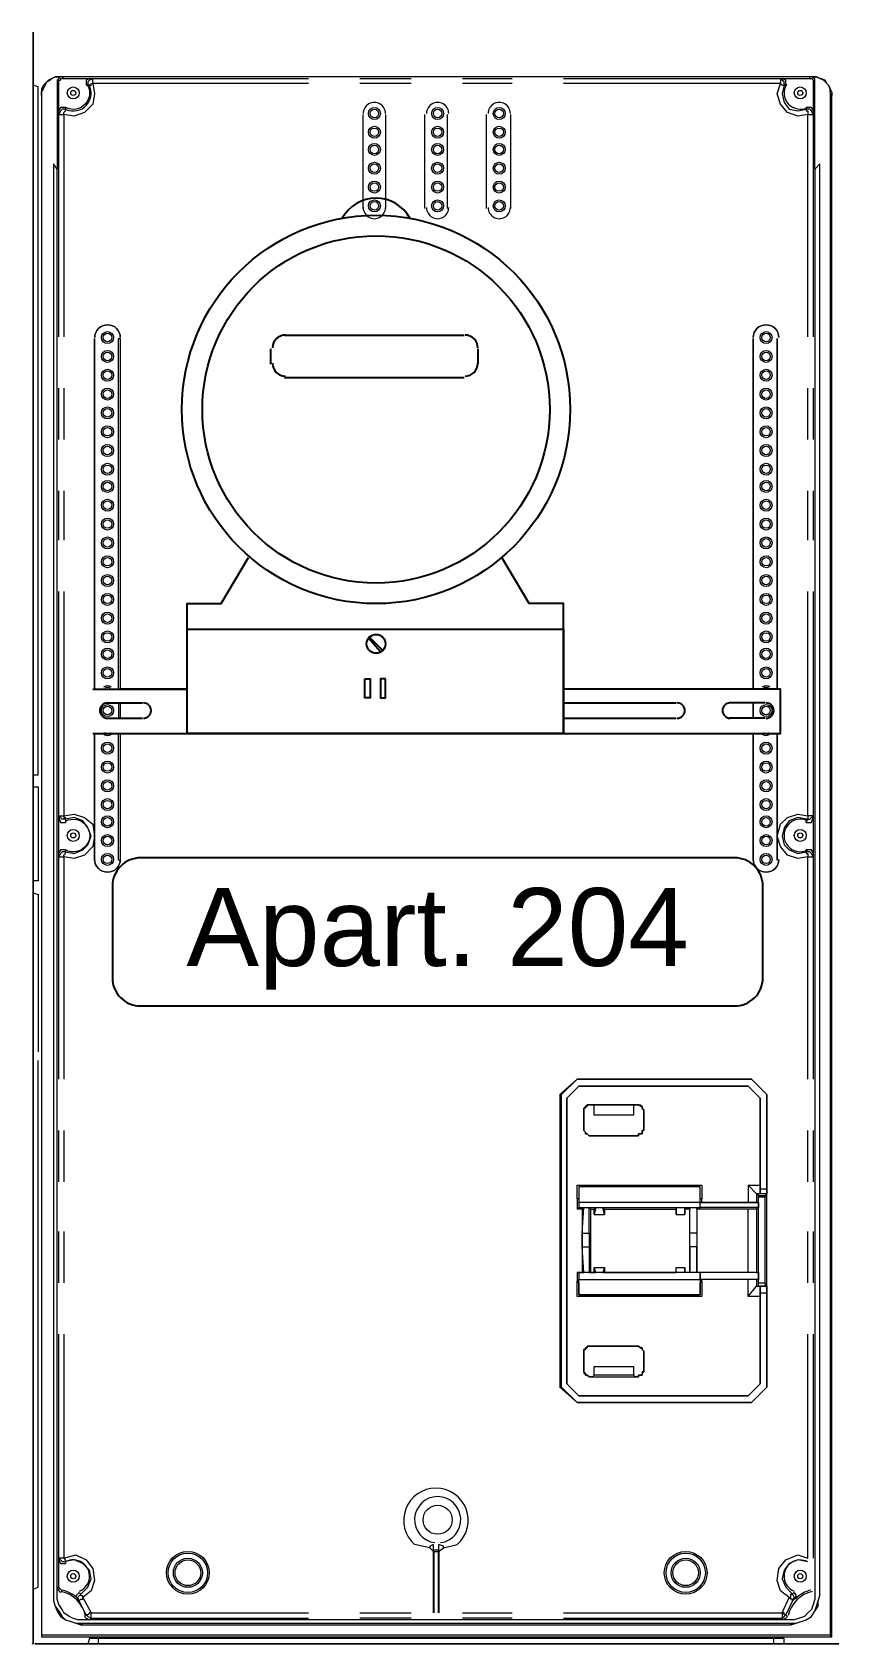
# Model space of a CAD drawing. Header units: millimetres. Extents: x -305 to 1353, y -289 to 1176.
# Drawn here: x 405.6 to 432.1, y 981.4 to 1034.3 of the extents above; entities that cross this region are included whole.
import ezdxf
from ezdxf.enums import TextEntityAlignment as Align

# ---------------------------------------------------------------- set-up
doc = ezdxf.new("R2010")
doc.units = ezdxf.units.MM
doc.header["$MEASUREMENT"] = 0
doc.layers.add('PDF_0', color=7, linetype='Continuous')
doc.styles.add('Cota', font='arial.ttf')

msp = doc.modelspace()

# ---------------------------------------------------------------- linework, layer by layer
msp.add_lwpolyline([(408.21, 1003.304, 0.414214), (409.133, 1002.38), (428.639, 1002.38, 0.414214), (429.562, 1003.304), (429.562, 1006.32, 0.414214), (428.639, 1007.244), (409.133, 1007.244, 0.414214), (408.21, 1006.32)], format="xyb", close=True)
at = {"layer": 'PDF_0', "lineweight": 18}
for points in [[(405.605, 981.445), (405.605, 1034.345)], [(431.212, 1032.885), (431.325, 1032.885), (431.437, 1032.828), (431.493, 1032.828), (431.606, 1032.772), (431.662, 1032.66), (431.718, 1032.604), (431.774, 1032.492), (431.83, 1032.379), (431.83, 1032.267), (431.774, 1032.379), (431.774, 1032.492), (431.718, 1032.604), (431.606, 1032.716), (431.549, 1032.772), (431.437, 1032.828), (431.325, 1032.885)], [(407.233, 982.119), (430.482, 982.119), (430.651, 982.119), (430.819, 982.175), (430.988, 982.231), (431.156, 982.343), (431.269, 982.512), (431.325, 982.68), (431.381, 982.849), (431.437, 983.017), (431.437, 1030.021), (431.269, 1029.852), (431.269, 983.017), (431.269, 982.905), (431.212, 982.736), (431.156, 982.568), (431.044, 982.456), (430.932, 982.343), (430.763, 982.287), (430.595, 982.231), (430.482, 982.231), (407.233, 982.231), (407.065, 982.231), (406.896, 982.287), (406.784, 982.343), (406.616, 982.456), (406.56, 982.568), (406.447, 982.736), (406.391, 982.905), (406.391, 983.017), (406.391, 1029.852), (406.279, 1030.021), (406.279, 983.017), (406.279, 982.849), (406.335, 982.68), (406.447, 982.512), (406.56, 982.343), (406.672, 982.231), (406.84, 982.175), (407.009, 982.119)], [(407.626, 1024.293), (407.626, 1012.78)], [(429.247, 1024.293), (429.247, 1012.78)], [(430.033, 1012.78), (430.033, 1024.293)], [(429.247, 1012.331), (429.247, 1011.826)], [(407.626, 1011.32), (407.626, 1007.165)], [(429.247, 1007.165), (429.247, 1011.32)], [(430.033, 1007.165), (430.033, 1011.32)], [(422.957, 999.471), (423.463, 999.977), (422.901, 999.471)], [(423.687, 998.348), (423.687, 998.91), (423.687, 998.966), (423.687, 998.348), (423.687, 998.292), (423.744, 998.236), (423.744, 998.18), (423.8, 998.18), (423.856, 998.123), (423.912, 998.123), (423.856, 998.123), (423.8, 998.18), (423.744, 998.18), (423.744, 998.236), (423.687, 998.292)], [(425.428, 999.134), (423.912, 999.134), (423.968, 999.134), (424.024, 999.134), (425.316, 999.134), (425.372, 999.134)], [(425.653, 998.348), (425.653, 998.966), (425.653, 998.91)], [(425.428, 998.123), (425.484, 998.123), (425.484, 998.18), (425.541, 998.18), (425.597, 998.18), (425.597, 998.236), (425.597, 998.292), (425.653, 998.292), (425.653, 998.348), (425.653, 998.292), (425.597, 998.292), (425.597, 998.236), (425.597, 998.18), (425.541, 998.18), (425.484, 998.18), (425.484, 998.123)], [(427.001, 995.54), (427.001, 995.765), (427.001, 995.709)], [(424.305, 993.631), (424.081, 993.631), (423.856, 993.631), (423.687, 993.631), (423.519, 993.631), (423.519, 993.575), (423.519, 993.518), (423.519, 993.462), (423.519, 993.406), (427.506, 993.406), (427.506, 993.462), (427.506, 993.518), (427.506, 993.575), (427.506, 993.631), (427.394, 993.631), (427.169, 993.631), (427.001, 993.631), (426.72, 993.631)], [(423.912, 991.216), (423.856, 991.216), (423.8, 991.216), (423.8, 991.16), (423.744, 991.16), (423.744, 991.104), (423.687, 991.104), (423.687, 991.048), (423.687, 990.991), (423.687, 991.048), (423.687, 991.104), (423.744, 991.104), (423.744, 991.16), (423.8, 991.16), (423.8, 991.216), (423.856, 991.216)], [(425.653, 990.43), (425.653, 990.374), (425.597, 990.374), (425.597, 990.318), (425.597, 990.261), (425.541, 990.261), (425.484, 990.261), (425.484, 990.205), (425.428, 990.205), (425.372, 990.205), (425.316, 990.261), (424.024, 990.261), (423.968, 990.205), (423.912, 990.205), (423.856, 990.205), (423.8, 990.261), (423.744, 990.261), (423.744, 990.318), (423.687, 990.374), (423.687, 990.43), (423.687, 990.374), (423.687, 990.318), (423.744, 990.318), (423.744, 990.261), (423.8, 990.261), (423.856, 990.205), (423.912, 990.205), (425.428, 990.205), (425.484, 990.205), (425.484, 990.261), (425.541, 990.261), (425.597, 990.261), (425.597, 990.318), (425.653, 990.374), (425.653, 990.43), (425.653, 990.991), (425.653, 991.048), (425.597, 991.104), (425.597, 991.16), (425.541, 991.16), (425.484, 991.216), (425.428, 991.216), (423.912, 991.216), (425.428, 991.216), (425.484, 991.216), (425.541, 991.16), (425.597, 991.16), (425.597, 991.104), (425.653, 991.048), (425.653, 990.991)], [(405.661, 981.445), (432.055, 981.445)]]:
    msp.add_lwpolyline(points, close=True, dxfattribs=at)
for points in [[(405.605, 981.445), (405.605, 1034.345), (405.605, 981.445)], [(405.605, 1034.345), (405.605, 981.445)], [(431.212, 1032.885), (406.447, 1032.885), (406.335, 1032.885), (406.223, 1032.828), (406.11, 1032.772), (406.054, 1032.716), (405.942, 1032.604), (405.886, 1032.492), (405.886, 1032.379), (405.886, 1032.267), (405.886, 1032.379), (405.942, 1032.492), (405.998, 1032.604), (406.054, 1032.716), (406.166, 1032.772), (406.223, 1032.828), (406.335, 1032.885), (406.503, 1032.885)], [(431.269, 1029.852), (431.269, 1032.716), (431.269, 1032.772), (431.269, 1032.828), (431.212, 1032.828), (431.212, 1032.885), (431.156, 1032.885), (431.1, 1032.885), (406.56, 1032.885), (406.503, 1032.885), (406.447, 1032.885), (406.447, 1032.828), (406.391, 1032.772), (406.391, 1032.716), (406.391, 1029.852)], [(430.314, 1032.604), (430.314, 1032.772), (430.202, 1032.828), (431.1, 1032.828), (431.156, 1032.828), (431.212, 1032.772), (431.212, 1032.716), (431.212, 1031.761), (431.156, 1031.874), (430.988, 1031.874)], [(405.605, 1009.973), (405.773, 1009.973), (405.773, 1032.548), (405.605, 1032.604)], [(405.886, 1032.435), (405.886, 981.725)], [(405.886, 1032.267), (405.886, 981.669)], [(405.886, 1032.267), (405.886, 1032.267)], [(431.774, 1032.435), (431.774, 981.725), (431.83, 981.669), (431.83, 1032.267)], [(416.443, 1028.561), (416.443, 1031.649)], [(417.173, 1031.649), (417.173, 1028.561)], [(418.465, 1028.561), (418.465, 1031.649)], [(419.195, 1031.649), (419.195, 1028.561)], [(420.486, 1028.561), (420.486, 1031.649)], [(421.273, 1031.649), (421.273, 1028.561)], [(406.279, 1030.021), (406.279, 983.017), (406.279, 982.849), (406.335, 982.68), (406.391, 982.512), (406.503, 982.343), (406.672, 982.231), (406.84, 982.175), (407.009, 982.119), (407.177, 982.062), (430.482, 982.062), (430.651, 982.119), (430.819, 982.175), (430.988, 982.231), (431.156, 982.343), (431.269, 982.512), (431.381, 982.68), (431.381, 982.849), (431.437, 983.017), (431.437, 1030.021)], [(406.391, 1029.852), (406.391, 1029.852)], [(407.626, 1024.293), (407.626, 1024.293)], [(408.413, 1012.78), (408.413, 1024.293), (408.469, 1024.293), (408.469, 1012.78)], [(429.247, 1024.293), (429.247, 1024.293)], [(430.033, 1024.293), (430.033, 1024.293)], [(408.413, 1012.331), (408.413, 1011.826)], [(408.469, 1012.331), (408.469, 1011.826)], [(408.469, 1011.32), (408.469, 1007.165), (408.413, 1007.165), (408.413, 1011.32)], [(405.605, 1009.579), (405.773, 1009.579), (405.773, 1006.491), (405.605, 1006.491)], [(430.988, 1008.4), (431.156, 1008.4), (431.212, 1008.569), (431.212, 1007.389), (431.156, 1007.502), (430.988, 1007.502)], [(405.605, 1006.098), (405.773, 1006.042), (405.773, 1000.875)], [(405.605, 983.242), (405.773, 983.298), (405.773, 1000.594)], [(423.463, 999.977), (429.191, 999.977), (423.463, 999.977)], [(429.191, 999.977), (429.696, 999.471), (429.191, 999.977)], [(422.901, 999.471), (422.901, 989.868), (422.957, 989.868), (422.957, 999.471)], [(423.126, 999.359), (423.519, 999.752), (423.126, 999.359)], [(423.126, 989.981), (423.126, 999.359), (423.126, 989.981)], [(423.519, 999.752), (429.079, 999.752), (423.519, 999.752)], [(429.079, 999.752), (429.472, 999.359), (429.079, 999.752)], [(429.472, 996.382), (429.472, 999.359), (429.472, 996.495), (429.472, 996.439), (429.472, 996.382), (429.472, 996.326), (429.472, 996.27), (429.472, 996.214), (429.472, 996.27), (429.472, 996.326), (429.472, 996.382), (429.696, 996.382)], [(429.64, 993.182), (429.696, 993.182), (429.696, 993.125), (429.696, 993.069), (429.696, 993.013), (429.696, 992.957), (429.696, 989.868), (429.696, 999.471), (429.696, 996.382), (429.696, 996.326), (429.696, 996.27), (429.696, 996.214), (429.64, 996.158)], [(423.687, 998.966), (423.687, 999.022), (423.744, 999.078), (423.8, 999.134), (423.856, 999.134), (423.912, 999.134), (423.856, 999.134), (423.8, 999.134), (423.8, 999.078), (423.744, 999.078), (423.744, 999.022), (423.687, 999.022), (423.687, 998.966), (423.687, 998.91)], [(425.316, 999.134), (425.316, 998.797), (424.024, 998.797), (424.024, 999.134)], [(425.653, 998.91), (425.653, 998.966), (425.597, 999.022), (425.597, 999.078), (425.541, 999.078), (425.484, 999.134), (425.428, 999.134), (425.484, 999.134), (425.541, 999.134), (425.597, 999.078), (425.597, 999.022), (425.653, 998.966)], [(423.912, 998.123), (425.428, 998.123), (423.912, 998.123)], [(423.463, 996.046), (423.463, 996.495), (427.562, 996.495), (427.562, 996.046)], [(429.415, 995.765), (427.506, 995.765), (427.506, 995.933), (427.562, 995.933), (427.562, 996.046), (427.506, 996.046), (427.506, 996.102), (427.506, 996.439), (423.519, 996.439), (423.519, 996.102), (423.519, 996.046), (423.463, 996.046), (423.463, 995.709), (423.519, 995.765)], [(429.415, 995.933), (427.506, 995.933), (427.506, 996.439), (423.519, 996.439), (423.519, 995.933), (423.519, 995.877), (423.519, 995.821), (423.519, 995.765), (423.687, 995.765), (423.856, 995.765), (424.081, 995.765), (424.305, 995.765), (426.72, 995.765), (427.001, 995.765), (427.169, 995.765), (427.394, 995.765), (427.506, 995.765), (427.506, 995.821), (427.506, 995.877), (427.506, 995.933), (423.519, 995.933)], [(429.415, 996.158), (429.64, 996.158), (429.64, 996.102), (429.415, 996.102), (429.415, 996.158), (429.359, 996.214), (429.359, 995.933), (429.415, 995.933), (429.415, 995.765), (429.359, 995.709), (429.359, 993.631), (429.415, 993.631), (429.415, 993.406), (427.506, 993.406)], [(429.696, 996.214), (429.472, 996.214), (429.359, 996.214), (429.079, 996.495), (429.079, 995.933)], [(429.079, 996.495), (429.472, 996.495)], [(423.631, 995.709), (423.631, 993.631), (423.687, 993.631), (423.631, 994.473), (423.631, 994.529), (423.631, 994.585), (423.631, 994.642), (423.631, 994.698), (423.631, 994.754), (423.631, 994.81), (423.631, 994.866), (423.631, 994.922), (423.687, 995.765), (423.631, 995.709), (423.463, 995.709)], [(423.631, 994.922), (423.856, 994.922), (423.856, 995.765), (423.912, 995.709), (424.024, 995.709), (424.081, 995.765), (424.024, 995.54), (424.361, 995.54), (424.305, 995.765), (424.361, 995.709), (426.72, 995.709), (426.72, 995.765), (426.72, 995.54), (427.001, 995.54)], [(423.912, 993.631), (423.912, 995.709)], [(424.024, 995.54), (424.024, 995.709)], [(424.361, 995.709), (424.361, 995.54)], [(426.72, 995.54), (426.72, 995.709)], [(427.169, 994.473), (427.169, 994.529), (427.169, 994.585), (427.169, 994.642), (427.169, 994.698), (427.169, 994.754), (427.169, 994.81), (427.169, 994.866), (427.169, 994.922), (427.169, 995.765), (427.169, 995.709), (427.001, 995.709)], [(429.359, 995.709), (429.303, 995.709), (429.247, 995.709), (429.191, 995.709), (429.135, 995.709), (429.079, 995.709), (427.394, 995.709), (427.394, 995.765), (427.394, 994.922), (427.169, 994.922)], [(427.169, 993.631), (427.169, 995.709)], [(427.394, 995.709), (427.394, 993.631)], [(427.562, 995.933), (429.079, 995.933), (429.135, 995.933), (429.191, 995.933), (429.247, 995.933), (429.303, 995.933), (429.359, 995.933)], [(429.079, 993.631), (429.079, 995.709)], [(429.359, 993.406), (429.359, 993.182), (429.415, 993.182), (429.415, 993.294), (429.415, 996.102)], [(429.415, 993.294), (429.64, 993.294), (429.64, 996.102)], [(423.856, 994.922), (423.856, 994.866), (423.856, 994.81), (423.856, 994.754), (423.856, 994.698), (423.856, 994.642), (423.856, 994.585), (423.856, 994.529), (423.856, 994.473)], [(427.394, 994.922), (427.394, 994.866), (427.394, 994.81), (427.394, 994.754), (427.394, 994.698), (427.394, 994.642), (427.394, 994.585), (427.394, 994.529), (427.394, 994.473)], [(423.631, 994.473), (423.856, 994.473), (423.856, 993.631), (423.912, 993.631), (424.024, 993.631), (424.081, 993.631), (424.024, 993.799), (424.361, 993.799), (424.305, 993.631), (424.361, 993.631), (426.72, 993.631), (426.72, 993.799)], [(429.359, 993.631), (429.303, 993.631), (429.247, 993.631), (429.191, 993.631), (429.135, 993.631), (429.079, 993.631), (427.394, 993.631), (427.394, 994.473), (427.169, 994.473), (427.169, 993.631), (427.001, 993.631)], [(423.519, 993.631), (423.463, 993.631), (423.463, 993.35), (423.519, 993.294), (423.519, 993.238), (423.519, 992.901), (423.519, 993.406)], [(423.463, 993.631), (423.631, 993.631)], [(424.024, 993.631), (424.024, 993.799)], [(424.361, 993.799), (424.361, 993.631)], [(426.72, 993.631), (426.72, 993.799), (427.001, 993.799), (427.001, 993.631), (427.001, 993.799)], [(429.415, 993.631), (427.506, 993.631), (427.506, 993.406), (427.506, 992.901), (427.506, 993.238), (427.506, 993.294), (427.562, 993.35), (427.562, 993.406)], [(427.562, 993.35), (427.562, 992.845), (423.463, 992.845), (423.463, 993.35)], [(429.079, 992.845), (429.079, 993.406)], [(429.472, 992.845), (429.079, 992.845), (429.359, 993.182), (429.472, 993.182), (429.696, 993.182)], [(429.64, 993.294), (429.64, 993.182), (429.415, 993.182)], [(429.696, 992.957), (429.472, 992.957), (429.472, 993.013), (429.472, 993.069), (429.472, 993.125), (429.472, 993.182), (429.472, 993.125), (429.472, 993.069), (429.472, 993.013), (429.472, 992.957), (429.472, 992.901), (429.472, 992.845), (429.472, 989.981), (429.472, 992.957)], [(427.506, 992.901), (423.519, 992.901), (427.506, 992.901)], [(423.687, 990.43), (423.687, 990.991), (423.687, 990.43)], [(424.024, 990.261), (424.024, 990.542), (425.316, 990.542), (425.316, 990.261)], [(422.957, 989.868), (423.463, 989.363), (422.901, 989.868)], [(423.519, 989.587), (423.126, 989.981), (423.519, 989.587)], [(429.472, 989.981), (429.079, 989.587), (429.472, 989.981)], [(429.696, 989.868), (429.191, 989.363), (429.696, 989.868)], [(423.463, 989.363), (429.191, 989.363), (423.463, 989.363)], [(423.519, 989.587), (429.079, 989.587), (423.519, 989.587)], [(418.633, 984.589), (418.128, 984.702)], [(418.746, 984.533), (418.746, 984.702), (418.633, 984.646), (418.633, 984.589), (418.746, 984.477), (418.914, 984.477), (419.083, 984.589), (419.083, 984.646), (418.914, 984.702), (418.914, 984.533)], [(418.746, 984.477), (418.746, 984.533), (418.914, 984.533), (418.914, 984.477)], [(419.083, 984.589), (419.532, 984.702)], [(406.56, 983.186), (406.503, 983.242), (406.447, 983.298), (406.447, 984.196), (406.503, 984.084), (406.672, 984.084)], [(407.29, 982.343), (407.346, 982.287), (407.458, 982.231), (407.233, 982.231), (407.065, 982.231), (406.896, 982.287), (406.784, 982.343), (406.616, 982.456), (406.56, 982.568), (406.447, 982.736), (406.391, 982.905), (406.391, 983.073), (406.391, 983.298), (406.447, 983.186), (406.503, 983.129)], [(407.121, 983.129), (407.009, 983.017), (407.065, 982.905)], [(431.269, 983.073), (431.269, 982.905), (431.212, 982.736), (431.156, 982.568), (431.044, 982.456), (430.932, 982.343), (430.763, 982.287), (430.595, 982.231), (430.482, 982.231), (430.202, 982.231), (430.314, 982.287), (430.37, 982.343)], [(430.595, 983.129), (430.651, 983.017), (430.595, 982.905)], [(431.774, 981.725), (405.886, 981.725), (405.886, 981.669), (431.83, 981.669)], [(430.258, 981.445), (430.258, 981.613), (429.921, 981.613), (407.739, 981.613), (407.458, 981.613), (407.402, 981.445)]]:
    msp.add_lwpolyline(points, dxfattribs=at)
at = {"layer": 'PDF_0', "lineweight": 0}
for points in [[(406.447, 1032.716), (406.391, 1032.716)], [(406.56, 1032.885), (406.616, 1032.828)], [(407.402, 1032.604), (407.458, 1032.604), (407.514, 1032.604), (407.514, 1032.66), (407.57, 1032.66), (407.626, 1032.323), (407.57, 1031.986), (407.29, 1031.705), (406.953, 1031.593), (406.616, 1031.649), (406.616, 1031.705), (406.672, 1031.761), (406.672, 1031.818)], [(414.646, 1032.66), (407.57, 1032.66), (407.57, 1032.828), (407.458, 1032.772), (407.402, 1032.716), (407.402, 1032.604), (407.346, 1032.604)], [(407.458, 1032.828), (407.57, 1032.828), (414.646, 1032.828)], [(416.331, 1032.828), (418.016, 1032.828)], [(418.016, 1032.66), (416.331, 1032.66)], [(419.7, 1032.828), (421.329, 1032.828)], [(421.329, 1032.66), (419.7, 1032.66)], [(423.014, 1032.828), (430.146, 1032.828), (430.202, 1032.828)], [(430.314, 1032.604), (430.258, 1032.604), (430.202, 1032.323), (430.258, 1032.042), (430.426, 1031.818), (430.707, 1031.761), (430.988, 1031.818), (430.988, 1031.761), (431.044, 1031.761), (431.044, 1031.705), (431.044, 1031.649), (430.707, 1031.593), (430.37, 1031.705), (430.146, 1031.986), (430.033, 1032.323), (430.146, 1032.66), (423.014, 1032.66)], [(431.1, 1032.828), (431.1, 1032.885)], [(431.269, 1032.716), (431.212, 1032.716)], [(406.672, 1031.874), (406.672, 1031.818), (406.56, 1031.818), (406.503, 1031.761), (406.447, 1031.649), (406.616, 1031.649), (406.616, 1024.349)], [(406.447, 1024.349), (406.447, 1031.649), (406.447, 1031.761)], [(431.044, 1024.349), (431.044, 1031.649), (431.212, 1031.649), (431.156, 1031.761), (431.1, 1031.818), (430.988, 1031.818), (430.988, 1031.874)], [(431.212, 1031.761), (431.212, 1031.649), (431.212, 1024.349)], [(406.447, 1020.979), (406.447, 1022.664)], [(406.616, 1022.664), (406.616, 1020.979)], [(431.044, 1020.979), (431.044, 1022.664)], [(431.212, 1022.664), (431.212, 1020.979)], [(406.447, 1017.666), (406.447, 1019.295)], [(406.616, 1019.295), (406.616, 1017.666)], [(431.044, 1017.666), (431.044, 1019.295)], [(431.212, 1019.295), (431.212, 1017.666)], [(406.447, 1008.569), (406.447, 1008.625), (406.447, 1015.981)], [(406.616, 1015.981), (406.616, 1008.625), (406.616, 1008.569), (406.672, 1008.569), (406.672, 1008.512), (406.56, 1008.512), (406.503, 1008.569), (406.447, 1008.625), (406.616, 1008.625), (406.953, 1008.681), (407.29, 1008.569), (407.57, 1008.344), (407.626, 1007.951), (407.57, 1007.614), (407.29, 1007.333), (406.953, 1007.221), (406.616, 1007.277), (406.616, 1007.333), (406.672, 1007.389), (406.672, 1007.445), (406.953, 1007.389), (407.233, 1007.502), (407.402, 1007.67), (407.514, 1007.951), (407.402, 1008.232), (407.233, 1008.456), (406.953, 1008.569), (406.672, 1008.512), (406.672, 1008.4)], [(431.044, 999.977), (431.044, 1007.277), (431.212, 1007.277), (431.156, 1007.389), (431.1, 1007.445), (430.988, 1007.445), (430.988, 1007.389), (431.044, 1007.389), (431.044, 1007.333), (431.044, 1007.277), (430.707, 1007.221), (430.37, 1007.333), (430.146, 1007.614), (430.033, 1007.951), (430.146, 1008.344), (430.37, 1008.569), (430.707, 1008.681), (431.044, 1008.625), (431.044, 1008.569), (431.044, 1008.512), (430.988, 1008.512), (431.1, 1008.512), (431.156, 1008.569), (431.212, 1008.625), (431.044, 1008.625), (431.044, 1015.981)], [(431.212, 1015.981), (431.212, 1008.625), (431.212, 1008.569)], [(430.988, 1008.4), (430.988, 1008.512), (430.707, 1008.569), (430.426, 1008.456), (430.258, 1008.232), (430.202, 1007.951), (430.258, 1007.67), (430.426, 1007.502), (430.707, 1007.389), (430.988, 1007.445), (430.988, 1007.502)], [(406.672, 1007.502), (406.672, 1007.445), (406.56, 1007.445), (406.503, 1007.389), (406.447, 1007.277), (406.616, 1007.277), (406.616, 999.977)], [(406.447, 999.977), (406.447, 1007.277), (406.447, 1007.389)], [(431.212, 1007.389), (431.212, 1007.277), (431.212, 999.977)], [(406.447, 996.607), (406.447, 998.292)], [(406.616, 998.292), (406.616, 996.607)], [(431.044, 996.607), (431.044, 998.292)], [(431.212, 998.292), (431.212, 996.607)], [(406.447, 993.294), (406.447, 994.979)], [(406.616, 994.979), (406.616, 993.294)], [(431.044, 993.294), (431.044, 994.979)], [(431.212, 994.979), (431.212, 993.294)], [(406.447, 984.196), (406.447, 984.253), (406.447, 991.609)], [(406.616, 991.609), (406.616, 984.253), (406.447, 984.253), (406.503, 984.196), (406.56, 984.14), (406.672, 984.14), (406.672, 984.084)], [(423.014, 982.456), (430.202, 982.456), (430.202, 982.287), (430.258, 982.343), (430.314, 982.399), (430.258, 982.399), (430.258, 982.456), (430.202, 982.456), (430.426, 982.961), (430.482, 982.961), (430.482, 983.017), (430.482, 983.073), (430.539, 983.073), (430.595, 982.961), (430.539, 982.849), (430.539, 982.905), (430.482, 982.905), (430.426, 982.961), (430.146, 983.186), (430.033, 983.522), (430.089, 983.916), (430.314, 984.196), (430.707, 984.365), (431.044, 984.253), (431.044, 991.609)], [(431.212, 991.609), (431.212, 984.253)], [(407.121, 983.129), (407.177, 983.073), (407.402, 983.298), (407.514, 983.579), (407.458, 983.859), (407.233, 984.084), (406.953, 984.196), (406.672, 984.14), (406.672, 984.196), (406.616, 984.253), (407.009, 984.365), (407.346, 984.196), (407.57, 983.916), (407.626, 983.522), (407.514, 983.186), (407.233, 982.961), (407.233, 983.017), (407.177, 983.017), (407.177, 983.073), (407.065, 982.961), (407.121, 982.849), (407.177, 982.905), (407.233, 982.905), (407.233, 982.961), (407.514, 982.456), (414.646, 982.456)], [(430.988, 984.14), (430.707, 984.196), (430.426, 984.084), (430.258, 983.859), (430.202, 983.579), (430.314, 983.298), (430.539, 983.073), (430.595, 983.129)], [(406.279, 983.017), (406.279, 983.017)], [(406.391, 983.298), (406.447, 983.298)], [(406.391, 983.017), (406.391, 983.073)], [(406.56, 983.186), (406.503, 983.129)], [(407.29, 982.343), (407.346, 982.399), (407.402, 982.343), (407.514, 982.287), (407.514, 982.456), (407.458, 982.456), (407.402, 982.399), (407.346, 982.399), (407.121, 982.849), (407.065, 982.905)], [(430.595, 982.905), (430.539, 982.849), (430.314, 982.399), (430.37, 982.343)], [(416.331, 982.456), (418.016, 982.456)], [(419.7, 982.456), (421.329, 982.456)], [(407.233, 982.119), (407.177, 982.062)], [(407.233, 982.231), (407.233, 982.231)], [(407.458, 982.231), (407.514, 982.287), (414.646, 982.287)], [(418.016, 982.287), (416.331, 982.287)], [(421.329, 982.287), (419.7, 982.287)], [(423.014, 982.287), (430.202, 982.287), (430.202, 982.231)], [(430.482, 982.231), (430.482, 982.231)], [(430.482, 982.062), (430.482, 982.119)], [(407.739, 981.613), (407.739, 981.445)], [(429.921, 981.445), (429.921, 981.613)]]:
    msp.add_lwpolyline(points, dxfattribs=at)
at = {"layer": 'PDF_0', "lineweight": 18}
for points in [[(407.372, 1032.641, -0.775478), (406.672, 1031.874), (406.503, 1031.874), (406.447, 1031.761), (406.447, 1032.716), (406.447, 1032.772), (406.503, 1032.772), (406.503, 1032.828), (406.56, 1032.828), (406.616, 1032.828), (407.458, 1032.828), (407.346, 1032.772), (407.346, 1032.604)], [(406.672, 1008.449, -1.671898), (406.672, 1007.502), (406.503, 1007.502), (406.447, 1007.389), (406.447, 1008.569), (406.503, 1008.4), (406.672, 1008.4)]]:
    msp.add_lwpolyline(points, format="xyb", dxfattribs=at)
at = {"layer": 'PDF_0', "lineweight": 0}
msp.add_lwpolyline([(430.146, 1032.828), (430.146, 1032.66), (430.202, 1032.604), (430.258, 1032.604), (430.258, 1032.716), (430.202, 1032.772)], close=True, dxfattribs=at)
at = {"layer": 'PDF_0', "lineweight": 18}
for points in [[(408.469, 1024.321, 0.999967), (407.627, 1024.321, -0.999967)], [(430.089, 1024.321, 0.999967), (429.247, 1024.321, -0.999967)], [(407.626, 1007.193, 0.999977), (408.469, 1007.193, -0.999977)], [(429.247, 1007.193, 0.999977), (430.089, 1007.193, -0.999977)]]:
    msp.add_lwpolyline(points, format="xyb", close=True, dxfattribs=at)
at = {"layer": 'PDF_0', "lineweight": 25}
for points in [[(413.86, 1024.405), (419.756, 1024.405)], [(413.411, 1023.45), (413.411, 1023.956)], [(420.206, 1023.956), (420.206, 1023.45)], [(419.756, 1023.001), (413.86, 1023.001)], [(410.659, 1011.32), (410.659, 1015.588), (411.782, 1015.588), (412.681, 1017.104)], [(423.014, 1011.32), (423.014, 1015.588), (421.89, 1015.588), (420.992, 1017.104)], [(416.612, 1014.521), (417.061, 1014.072)], [(416.612, 1014.465), (417.005, 1014.016)], [(407.57, 1011.32), (430.146, 1011.32), (430.146, 1012.78), (423.014, 1012.78)], [(407.57, 1012.78), (410.659, 1012.78), (408.469, 1012.78)], [(408.02, 1012.331), (409.199, 1012.331)], [(423.014, 1012.331), (426.72, 1012.331)], [(429.64, 1012.331), (428.461, 1012.331)], [(408.02, 1011.826), (409.199, 1011.826)], [(423.014, 1011.826), (426.72, 1011.826)], [(429.64, 1011.826), (428.461, 1011.826)], [(418.746, 984.477), (418.746, 982.456)], [(418.914, 984.477), (418.914, 982.456)]]:
    msp.add_lwpolyline(points, dxfattribs=at)
for points in [[(410.659, 1014.746), (423.014, 1014.746), (423.014, 1011.32), (410.659, 1011.32)], [(416.499, 1013.117), (416.668, 1013.117), (416.668, 1012.5), (416.499, 1012.5)], [(417.173, 1013.117), (417.005, 1013.117), (417.005, 1012.5), (417.173, 1012.5)]]:
    msp.add_lwpolyline(points, close=True, dxfattribs=at)
for points in [[(408.048, 1012.331, 0.414167), (407.795, 1012.078, 0.414167), (408.048, 1011.826)], [(409.227, 1011.826, 0.414167), (409.48, 1012.078, 0.414167), (409.227, 1012.331)], [(426.748, 1011.826, 0.414167), (427.001, 1012.078, 0.414167), (426.748, 1012.331)], [(428.489, 1012.331, 0.414167), (428.236, 1012.078, 0.414167), (428.489, 1011.826)], [(429.668, 1011.826, 0.414167), (429.921, 1012.078, 0.414167), (429.668, 1012.331)]]:
    msp.add_lwpolyline(points, format="xyb", dxfattribs=at)
at = {"layer": 'PDF_0', "lineweight": 18}
for centre, radius in [((406.925, 1032.351), 0.197), ((406.925, 1032.351), 0.0843), ((430.791, 1032.351), 0.197), ((430.791, 1032.351), 0.0843), ((416.808, 1031.677), 0.197), ((416.808, 1031.677), 0.14), ((418.886, 1031.677), 0.197), ((418.886, 1031.677), 0.14), ((420.908, 1031.677), 0.197), ((420.908, 1031.677), 0.14), ((416.808, 1031.06), 0.197), ((416.808, 1031.06), 0.14), ((418.886, 1031.06), 0.197), ((418.886, 1031.06), 0.14), ((420.908, 1031.06), 0.197), ((420.908, 1031.06), 0.14), ((416.808, 1030.498), 0.197), ((416.808, 1030.498), 0.14), ((418.886, 1030.498), 0.197), ((418.886, 1030.498), 0.14), ((420.908, 1030.498), 0.197), ((420.908, 1030.498), 0.14), ((416.808, 1029.88), 0.197), ((416.808, 1029.88), 0.14), ((418.886, 1029.88), 0.197), ((418.886, 1029.88), 0.14), ((420.908, 1029.88), 0.197), ((420.908, 1029.88), 0.14), ((416.808, 1029.262), 0.197), ((418.886, 1029.262), 0.197), ((420.908, 1029.262), 0.197), ((416.808, 1029.263), 0.14), ((418.886, 1029.263), 0.14), ((420.908, 1029.263), 0.14), ((416.808, 1028.645), 0.197), ((416.808, 1028.645), 0.14), ((418.886, 1028.645), 0.197), ((418.886, 1028.645), 0.14), ((420.908, 1028.645), 0.197), ((420.908, 1028.645), 0.14), ((408.048, 1024.321), 0.197), ((408.048, 1024.321), 0.14), ((429.668, 1024.321), 0.197), ((429.668, 1024.321), 0.14), ((408.048, 1023.703), 0.197), ((408.048, 1023.703), 0.14), ((429.668, 1023.703), 0.197), ((429.668, 1023.703), 0.14), ((408.048, 1023.085), 0.197), ((408.048, 1023.085), 0.14), ((429.668, 1023.085), 0.197), ((429.668, 1023.085), 0.14), ((408.048, 1022.467), 0.197), ((408.048, 1022.467), 0.14), ((429.668, 1022.467), 0.197), ((429.668, 1022.467), 0.14), ((408.048, 1021.85), 0.197), ((429.668, 1021.85), 0.197), ((408.048, 1021.85), 0.14), ((429.668, 1021.85), 0.14), ((408.048, 1021.232), 0.197), ((408.048, 1021.232), 0.14), ((429.668, 1021.232), 0.197), ((429.668, 1021.232), 0.14), ((408.048, 1020.614), 0.197), ((408.048, 1020.614), 0.14), ((429.668, 1020.614), 0.197), ((429.668, 1020.614), 0.14), ((408.048, 1019.997), 0.197), ((408.048, 1019.997), 0.14), ((429.668, 1019.997), 0.197), ((429.668, 1019.997), 0.14), ((408.048, 1019.435), 0.197), ((408.048, 1019.435), 0.14), ((429.668, 1019.435), 0.197), ((429.668, 1019.435), 0.14), ((408.048, 1018.817), 0.197), ((408.048, 1018.817), 0.14), ((429.668, 1018.817), 0.197), ((429.668, 1018.817), 0.14), ((408.048, 1018.2), 0.197), ((408.048, 1018.2), 0.14), ((429.668, 1018.2), 0.197), ((429.668, 1018.2), 0.14), ((408.048, 1017.582), 0.197), ((408.048, 1017.582), 0.14), ((429.668, 1017.582), 0.197), ((429.668, 1017.582), 0.14), ((408.048, 1016.964), 0.197), ((408.048, 1016.964), 0.14), ((429.668, 1016.964), 0.197), ((429.668, 1016.964), 0.14), ((408.048, 1016.346), 0.197), ((408.048, 1016.346), 0.14), ((429.668, 1016.346), 0.197), ((429.668, 1016.346), 0.14), ((408.048, 1015.729), 0.197), ((408.048, 1015.729), 0.14), ((429.668, 1015.729), 0.197), ((429.668, 1015.729), 0.14), ((408.048, 1015.111), 0.197), ((408.048, 1015.111), 0.14), ((429.668, 1015.111), 0.197), ((429.668, 1015.111), 0.14), ((408.048, 1014.493), 0.197), ((408.048, 1014.493), 0.14), ((429.668, 1014.493), 0.197), ((429.668, 1014.493), 0.14), ((408.048, 1013.932), 0.197), ((429.668, 1013.932), 0.197), ((408.048, 1013.932), 0.14), ((429.668, 1013.932), 0.14), ((408.048, 1013.314), 0.197), ((408.048, 1013.314), 0.14), ((429.668, 1013.314), 0.197), ((429.668, 1013.314), 0.14), ((408.048, 1012.078), 0.197), ((408.048, 1012.078), 0.14), ((429.668, 1012.078), 0.197), ((429.668, 1012.078), 0.14), ((408.048, 1010.843), 0.197), ((408.048, 1010.843), 0.14), ((429.668, 1010.843), 0.197), ((429.668, 1010.843), 0.14), ((408.048, 1010.225), 0.197), ((429.668, 1010.225), 0.197), ((408.048, 1010.225), 0.14), ((429.668, 1010.225), 0.14), ((408.048, 1009.607), 0.197), ((408.048, 1009.608), 0.14), ((429.668, 1009.607), 0.197), ((429.668, 1009.608), 0.14), ((408.048, 1008.99), 0.197), ((408.048, 1008.99), 0.14), ((429.668, 1008.99), 0.197), ((429.668, 1008.99), 0.14), ((408.048, 1008.428), 0.197), ((408.048, 1008.428), 0.14), ((429.668, 1008.428), 0.197), ((429.668, 1008.428), 0.14), ((406.925, 1007.979), 0.197), ((406.925, 1007.979), 0.0843), ((408.048, 1007.81), 0.197), ((408.048, 1007.81), 0.14), ((429.668, 1007.81), 0.197), ((429.668, 1007.81), 0.14), ((430.791, 1007.979), 0.197), ((430.791, 1007.979), 0.0843), ((408.048, 1007.193), 0.197), ((408.048, 1007.193), 0.14), ((429.668, 1007.193), 0.197), ((429.668, 1007.193), 0.14), ((418.886, 985.516), 0.477), ((418.886, 985.516), 0.477), ((410.687, 983.775), 0.702), ((427.029, 983.775), 0.702), ((410.687, 983.775), 0.646), ((410.687, 983.775), 0.477), ((410.687, 983.775), 0.421), ((427.029, 983.775), 0.646), ((427.029, 983.775), 0.477), ((427.029, 983.775), 0.421), ((406.925, 983.663), 0.197), ((406.925, 983.663), 0.0843), ((430.791, 983.663), 0.197), ((430.791, 983.663), 0.0843)]:
    msp.add_circle(centre, radius, dxfattribs=at)
at = {"layer": 'PDF_0', "lineweight": 25}
for centre, radius in [((416.864, 1021.962), 6.374), ((416.864, 1021.962), 5.7), ((416.864, 1014.269), 0.309)]:
    msp.add_circle(centre, radius, dxfattribs=at)
at = {"layer": 'PDF_0', "lineweight": 18}
for centre, radius, start, end in [((406.925, 1032.351), 0.59, 246.0948, 27.9838), ((430.791, 1032.351), 0.533, 147.0553, 298.2311), ((416.808, 1031.677), 0.365, 359.9996, 180.0017), ((418.886, 1031.677), 0.365, 359.9996, 180.0017), ((420.908, 1031.677), 0.365, 359.9996, 180.0017), ((416.808, 1028.589), 0.365, 179.9983, 0.0017), ((418.886, 1028.589), 0.365, 179.9983, 0.0017), ((420.908, 1028.589), 0.365, 179.9983, 0.0017), ((408.048, 1012.696), 0.197, 49.2012, 130.7988), ((408.048, 1012.696), 0.14, 56.2723, 123.7277), ((429.668, 1012.696), 0.197, 49.2012, 130.7988), ((429.668, 1012.696), 0.14, 56.2723, 123.7277), ((408.048, 1011.461), 0.197, 219.8792, 320.1169), ((408.048, 1011.461), 0.14, 224.7741, 315.2314), ((429.668, 1011.461), 0.197, 219.8792, 320.1169), ((429.668, 1011.461), 0.14, 224.7741, 315.2314), ((430.791, 1007.979), 0.534, 61.7806, 298.2246), ((418.886, 985.516), 0.758, 277.0895, 262.9084), ((406.925, 983.663), 0.534, 292.0744, 118.2289), ((430.791, 983.663), 0.533, 61.7682, 247.9398), ((406.307, 982.147), 1.039, 12.3944, 77.6178), ((406.307, 982.146), 1.095, 45.1249, 75.8326), ((431.409, 982.147), 1.039, 102.3922, 167.6078), ((431.409, 982.147), 1.095, 104.1704, 134.8873), ((405.577, 981.473), 0.0281, 270.0209, 359.9791), ((405.689, 981.473), 0.0281, 180.0209, 269.9791)]:
    msp.add_arc(centre, radius, start, end, dxfattribs=at)
at = {"layer": 'PDF_0', "lineweight": 25}
for centre, radius, start, end in [((416.864, 1027.634), 1.263, 28.601, 151.2064), ((413.888, 1023.984), 0.421, 90.0013, 179.9987), ((419.785, 1023.984), 0.421, 0.0024, 90.0052), ((413.888, 1023.478), 0.421, 180.0013, 269.9987), ((419.785, 1023.478), 0.421, 270.0013, 359.9987)]:
    msp.add_arc(centre, radius, start, end, dxfattribs=at)
at = {"layer": 'PDF_0', "lineweight": 0}
msp.add_arc((418.83, 985.496), 1.06, 311.4845, 228.5155, dxfattribs=at)

# ---------------------------------------------------------------- texts
at = {"style": 'Cota'}
msp.add_text('Apart. 204', height=2.5592, dxfattribs=at).set_placement((418.886, 1004.605), align=Align.MIDDLE)

doc.saveas('drawing.dxf')
